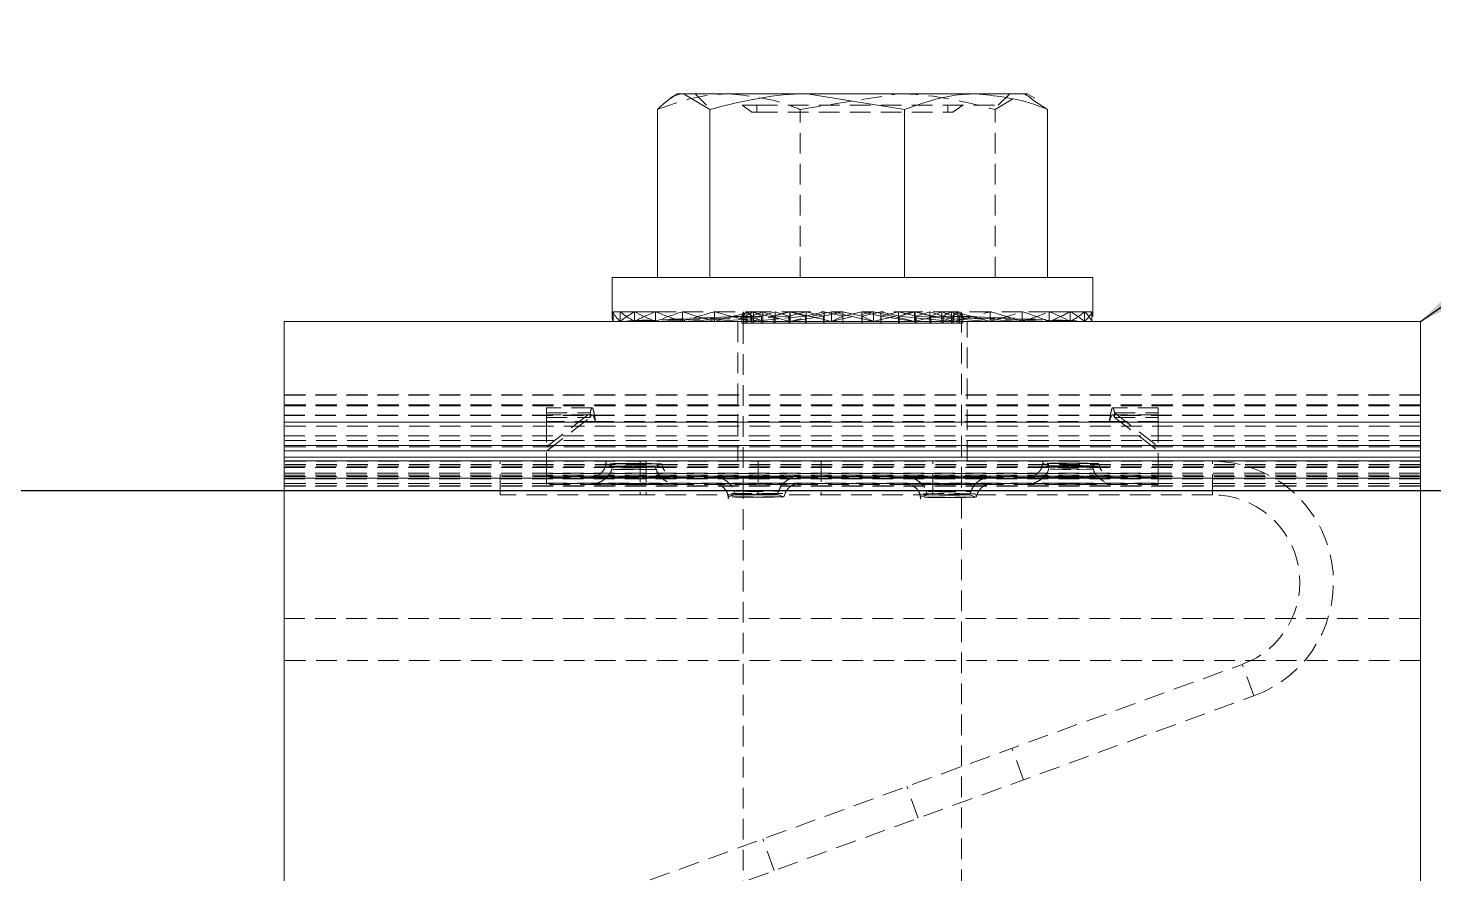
# Model space of a CAD drawing. Header units: feet. Extents: x 3965 to 4565, y 17056 to 17261.
# Drawn here: x 4384.91 to 4401.94, y 17181.71 to 17191.95 of the extents above; entities that cross this region are included whole.
import ezdxf

# ---------------------------------------------------------------- set-up
doc = ezdxf.new("R2010")
doc.units = ezdxf.units.FT
doc.header["$MEASUREMENT"] = 0
doc.linetypes.add('HIDDEN', pattern=[0.375, 0.25, -0.125])
doc.styles.add('PAPER SPACE TXT', font='technic_.ttf', dxfattribs={"height": 0.125})
doc.dimstyles.new('PAPER SPACE', dxfattribs={"dimscale": 0, "dimtxt": 0.125, "dimasz": 0.125, "dimexe": 0, "dimexo": 0.020508, "dimgap": 0.041992, "dimtad": 1, "dimdec": 4, "dimzin": 3, "dimdsep": 46, "dimlunit": 4, "dimtxsty": 'PAPER SPACE TXT', "dimcen": 0.125, "dimclrd": 1, "dimclre": 1, "dimclrt": 7, "dimadec": 0, "dimazin": 0, "dimtfac": 1, "dimtdec": 4, "dimtofl": 0, "dimtmove": 2, "dimatfit": 3, "dimfxl": 1, "dimfrac": 2, "dimtolj": 1, "dimtzin": 0, "dimarcsym": 1})

msp = doc.modelspace()

# ---------------------------------------------------------------- linework, layer by layer
at = {"color": 7, "linetype": 'Continuous', "lineweight": 15}
for p, q in [((4392.777, 17191.158), (4392.687, 17191.106)), ((4392.777, 17191.158), (4392.849, 17191.158)), ((4393.166, 17190.969), (4392.849, 17191.158)), ((4392.849, 17191.158), (4394.346, 17191.158)), ((4395.527, 17190.969), (4394.346, 17191.158)), ((4394.346, 17191.158), (4396.391, 17191.158)), ((4396.391, 17191.158), (4397.011, 17191.158)), ((4397.102, 17191.106), (4397.011, 17191.158)), ((4397.086, 17191.078), (4397.255, 17190.969)), ((4392.533, 17188.935), (4392.533, 17190.969)), ((4393.166, 17188.935), (4393.166, 17190.969)), ((4395.527, 17188.935), (4395.527, 17190.969)), ((4397.255, 17188.935), (4397.255, 17190.969)), ((4391.983, 17188.935), (4391.983, 17188.46)), ((4392.836, 17188.935), (4391.983, 17188.935)), ((4397.805, 17188.935), (4392.836, 17188.935)), ((4397.805, 17188.46), (4397.805, 17188.935)), ((4391.995, 17188.402), (4391.995, 17188.519)), ((4392.083, 17188.402), (4392.083, 17188.519)), ((4392.256, 17188.402), (4392.256, 17188.519)), ((4392.51, 17188.402), (4392.51, 17188.519)), ((4392.836, 17188.402), (4392.836, 17188.519)), ((4393.225, 17188.402), (4393.225, 17188.519)), ((4393.664, 17188.402), (4393.664, 17188.519)), ((4394.141, 17188.402), (4394.141, 17188.519)), ((4394.64, 17188.402), (4394.64, 17188.519)), ((4395.148, 17188.402), (4395.148, 17188.519)), ((4395.647, 17188.402), (4395.647, 17188.519)), ((4396.124, 17188.402), (4396.124, 17188.519)), ((4396.564, 17188.402), (4396.564, 17188.519)), ((4396.952, 17188.402), (4396.952, 17188.519)), ((4397.278, 17188.402), (4397.278, 17188.519)), ((4397.532, 17188.402), (4397.532, 17188.519)), ((4397.706, 17188.402), (4397.706, 17188.519)), ((4397.794, 17188.402), (4397.794, 17188.519)), ((4388.014, 17188.402), (4401.774, 17188.402)), ((4388.014, 17188.402), (4388.014, 17187.183)), ((4392.079, 17188.405), (4391.995, 17188.402)), ((4392.244, 17188.409), (4392.083, 17188.402)), ((4392.485, 17188.412), (4392.256, 17188.402)), ((4392.793, 17188.416), (4392.51, 17188.402)), ((4392.836, 17188.402), (4393.159, 17188.42)), ((4393.569, 17188.426), (4393.225, 17188.402)), ((4393.556, 17188.402), (4393.556, 17188.425)), ((4393.576, 17188.424), (4393.576, 17188.402)), ((4393.596, 17188.402), (4393.596, 17188.419)), ((4393.616, 17188.414), (4393.616, 17188.402)), ((4394.005, 17188.434), (4393.664, 17188.402)), ((4393.677, 17188.402), (4393.677, 17188.403)), ((4393.695, 17188.405), (4393.695, 17188.402)), ((4393.794, 17188.402), (4393.794, 17188.414)), ((4393.81, 17188.416), (4393.81, 17188.402)), ((4393.944, 17188.429), (4393.944, 17188.402)), ((4393.959, 17188.43), (4393.959, 17188.402)), ((4394.124, 17188.402), (4394.124, 17188.406)), ((4394.135, 17188.403), (4394.135, 17188.402)), ((4394.44, 17188.448), (4394.141, 17188.402)), ((4394.326, 17188.402), (4394.326, 17188.431)), ((4394.335, 17188.432), (4394.335, 17188.402)), ((4394.546, 17188.402), (4394.546, 17188.424)), ((4394.552, 17188.422), (4394.552, 17188.402)), ((4394.777, 17188.465), (4394.64, 17188.402)), ((4394.777, 17188.402), (4394.777, 17188.465)), ((4394.779, 17188.487), (4394.779, 17188.402)), ((4395.011, 17188.402), (4395.011, 17188.433)), ((4395.242, 17188.465), (4395.148, 17188.487)), ((4395.242, 17188.465), (4395.647, 17188.402)), ((4395.242, 17188.402), (4395.242, 17188.465)), ((4395.462, 17188.402), (4395.462, 17188.431)), ((4395.647, 17188.447), (4396.124, 17188.402)), ((4395.665, 17188.402), (4395.665, 17188.446)), ((4395.844, 17188.402), (4395.844, 17188.429)), ((4395.995, 17188.402), (4395.995, 17188.414)), ((4396.112, 17188.402), (4396.112, 17188.403)), ((4396.124, 17188.433), (4396.564, 17188.402)), ((4396.192, 17188.402), (4396.192, 17188.428)), ((4396.232, 17188.402), (4396.232, 17188.425)), ((4396.564, 17188.424), (4396.952, 17188.402)), ((4396.952, 17188.418), (4397.278, 17188.402)), ((4397.278, 17188.413), (4397.532, 17188.402)), ((4397.532, 17188.409), (4397.706, 17188.402)), ((4397.706, 17188.406), (4397.794, 17188.402)), ((4401.774, 17188.402), (4401.774, 17187.183)), ((4388.014, 17187.183), (4401.774, 17187.183)), ((4388.014, 17186.9), (4388.014, 17187.183)), ((4401.774, 17187.183), (4401.774, 17186.9)), ((4401.774, 17186.9), (4388.014, 17186.9)), ((4388.014, 17186.835), (4388.014, 17186.9)), ((4388.014, 17186.835), (4401.774, 17186.835)), ((4388.014, 17186.834), (4388.014, 17186.835)), ((4388.014, 17186.834), (4401.774, 17186.834)), ((4388.014, 17186.757), (4388.014, 17186.834)), ((4401.774, 17186.9), (4401.774, 17186.835)), ((4401.774, 17186.835), (4401.774, 17186.834)), ((4401.774, 17186.834), (4401.774, 17186.757)), ((4401.774, 17186.757), (4388.014, 17186.757)), ((4388.014, 17186.757), (4388.014, 17186.713)), ((4388.014, 17186.713), (4401.774, 17186.713)), ((4388.014, 17186.505), (4388.014, 17186.713)), ((4401.774, 17186.757), (4401.774, 17186.713)), ((4401.774, 17186.713), (4401.774, 17186.505)), ((4401.774, 17186.505), (4388.014, 17186.505)), ((4388.014, 17186.505), (4388.014, 17177.768)), ((4401.774, 17186.505), (4401.774, 17177.768))]:
    msp.add_line(p, q, dxfattribs=at)
at = {"color": 7, "linetype": 'HIDDEN', "lineweight": 0}
for p, q in [((4392.989, 17191.158), (4393.128, 17191.019)), ((4394.262, 17190.969), (4395.442, 17191.158)), ((4396.623, 17190.969), (4396.939, 17191.158)), ((4396.66, 17191.019), (4396.799, 17191.158)), ((4393.559, 17191.019), (4393.738, 17191.019)), ((4393.678, 17190.935), (4393.559, 17191.019)), ((4393.678, 17190.935), (4393.738, 17190.935)), ((4393.738, 17191.019), (4396.66, 17191.019)), ((4393.738, 17190.935), (4393.738, 17191.019)), ((4393.738, 17190.935), (4396.11, 17190.935)), ((4394.262, 17188.935), (4394.262, 17190.969)), ((4396.05, 17190.935), (4396.05, 17191.019)), ((4396.11, 17190.935), (4396.23, 17191.019)), ((4396.623, 17188.935), (4396.623, 17190.969)), ((4391.995, 17188.519), (4392.083, 17188.519)), ((4392.083, 17188.519), (4392.256, 17188.519)), ((4392.256, 17188.519), (4392.51, 17188.519)), ((4392.51, 17188.519), (4392.836, 17188.519)), ((4392.836, 17188.519), (4393.225, 17188.519)), ((4393.225, 17188.519), (4393.664, 17188.519)), ((4393.556, 17188.465), (4393.576, 17188.519)), ((4393.556, 17188.465), (4393.616, 17188.519)), ((4393.576, 17188.519), (4393.576, 17188.424)), ((4393.596, 17188.465), (4393.576, 17188.519)), ((4393.596, 17188.465), (4393.695, 17188.519)), ((4393.616, 17188.519), (4393.616, 17188.414)), ((4393.677, 17188.465), (4393.616, 17188.519)), ((4393.664, 17188.519), (4394.141, 17188.519)), ((4393.677, 17188.465), (4393.81, 17188.519)), ((4393.695, 17188.519), (4393.695, 17188.405)), ((4393.794, 17188.465), (4393.695, 17188.519)), ((4393.794, 17188.465), (4393.959, 17188.519)), ((4393.81, 17188.519), (4393.81, 17188.416)), ((4393.944, 17188.465), (4393.81, 17188.519)), ((4393.944, 17188.465), (4394.135, 17188.519)), ((4393.959, 17188.519), (4393.959, 17188.43)), ((4394.124, 17188.465), (4393.959, 17188.519)), ((4394.124, 17188.465), (4394.335, 17188.519)), ((4394.135, 17188.519), (4394.135, 17188.403)), ((4394.326, 17188.465), (4394.135, 17188.519)), ((4394.141, 17188.519), (4394.552, 17188.519)), ((4394.326, 17188.465), (4394.552, 17188.519)), ((4394.335, 17188.519), (4394.335, 17188.432)), ((4394.546, 17188.465), (4394.335, 17188.519)), ((4394.546, 17188.465), (4394.779, 17188.519)), ((4394.552, 17188.519), (4394.552, 17188.422)), ((4394.777, 17188.465), (4394.552, 17188.519)), ((4394.64, 17188.519), (4394.779, 17188.519)), ((4394.777, 17188.465), (4395.009, 17188.519)), ((4394.779, 17188.519), (4394.779, 17188.487)), ((4395.011, 17188.465), (4394.779, 17188.519)), ((4395.148, 17188.487), (4395.009, 17188.519)), ((4395.148, 17188.519), (4395.009, 17188.519)), ((4395.009, 17188.519), (4395.009, 17188.38)), ((4395.011, 17188.465), (4395.237, 17188.519)), ((4395.462, 17188.465), (4395.237, 17188.519)), ((4395.647, 17188.519), (4395.237, 17188.519)), ((4395.237, 17188.519), (4395.237, 17188.38)), ((4395.242, 17188.465), (4395.453, 17188.519)), ((4395.665, 17188.465), (4395.453, 17188.519)), ((4395.453, 17188.519), (4395.453, 17188.38)), ((4395.462, 17188.465), (4395.653, 17188.519)), ((4396.124, 17188.519), (4395.647, 17188.519)), ((4395.844, 17188.465), (4395.653, 17188.519)), ((4395.653, 17188.519), (4395.653, 17188.38)), ((4395.665, 17188.465), (4395.83, 17188.519)), ((4395.995, 17188.465), (4395.83, 17188.519)), ((4395.83, 17188.519), (4395.83, 17188.38)), ((4395.844, 17188.465), (4395.978, 17188.519)), ((4396.112, 17188.465), (4395.978, 17188.519)), ((4395.978, 17188.519), (4395.978, 17188.38)), ((4395.995, 17188.465), (4396.093, 17188.519)), ((4396.192, 17188.465), (4396.093, 17188.519)), ((4396.093, 17188.519), (4396.093, 17188.38)), ((4396.112, 17188.465), (4396.172, 17188.519)), ((4396.564, 17188.519), (4396.124, 17188.519)), ((4396.232, 17188.465), (4396.172, 17188.519)), ((4396.172, 17188.519), (4396.172, 17188.38)), ((4396.192, 17188.465), (4396.212, 17188.519)), ((4396.232, 17188.465), (4396.212, 17188.519)), ((4396.212, 17188.519), (4396.212, 17188.38)), ((4396.952, 17188.519), (4396.564, 17188.519)), ((4397.278, 17188.519), (4396.952, 17188.519)), ((4397.532, 17188.519), (4397.278, 17188.519)), ((4397.706, 17188.519), (4397.532, 17188.519)), ((4397.794, 17188.519), (4397.706, 17188.519)), ((4393.556, 17188.465), (4392.079, 17188.405)), ((4393.596, 17188.465), (4392.244, 17188.409)), ((4393.677, 17188.465), (4392.485, 17188.412)), ((4393.794, 17188.465), (4392.793, 17188.416)), ((4393.159, 17188.42), (4393.944, 17188.465)), ((4393.505, 17188.402), (4393.505, 17186.709)), ((4393.556, 17188.425), (4393.556, 17188.465)), ((4393.556, 17188.38), (4393.556, 17188.402)), ((4393.576, 17188.38), (4393.556, 17188.38)), ((4394.124, 17188.465), (4393.569, 17188.426)), ((4393.571, 17188.38), (4393.571, 17174.252)), ((4393.576, 17188.402), (4393.576, 17188.38)), ((4393.596, 17188.38), (4393.576, 17188.38)), ((4393.596, 17188.419), (4393.596, 17188.465)), ((4393.596, 17188.38), (4393.596, 17188.402)), ((4393.616, 17188.38), (4393.596, 17188.38)), ((4393.616, 17188.402), (4393.616, 17188.38)), ((4393.677, 17188.38), (4393.616, 17188.38)), ((4393.677, 17188.403), (4393.677, 17188.465)), ((4393.677, 17188.38), (4393.677, 17188.402)), ((4393.695, 17188.38), (4393.677, 17188.38)), ((4393.695, 17188.402), (4393.695, 17188.38)), ((4393.794, 17188.38), (4393.695, 17188.38)), ((4393.794, 17188.414), (4393.794, 17188.465)), ((4393.794, 17188.38), (4393.794, 17188.402)), ((4393.81, 17188.38), (4393.794, 17188.38)), ((4393.81, 17188.402), (4393.81, 17188.38)), ((4393.944, 17188.38), (4393.81, 17188.38)), ((4393.944, 17188.465), (4393.944, 17188.429)), ((4393.944, 17188.402), (4393.944, 17188.38)), ((4393.959, 17188.38), (4393.944, 17188.38)), ((4393.959, 17188.402), (4393.959, 17188.38)), ((4394.124, 17188.38), (4393.959, 17188.38)), ((4394.326, 17188.465), (4394.005, 17188.434)), ((4394.124, 17188.406), (4394.124, 17188.465)), ((4394.124, 17188.38), (4394.124, 17188.402)), ((4394.135, 17188.38), (4394.124, 17188.38)), ((4394.135, 17188.402), (4394.135, 17188.38)), ((4394.326, 17188.38), (4394.135, 17188.38)), ((4394.326, 17188.431), (4394.326, 17188.465)), ((4394.326, 17188.38), (4394.326, 17188.402)), ((4394.335, 17188.38), (4394.326, 17188.38)), ((4394.335, 17188.402), (4394.335, 17188.38)), ((4394.546, 17188.38), (4394.335, 17188.38)), ((4394.546, 17188.465), (4394.44, 17188.448)), ((4394.546, 17188.424), (4394.546, 17188.465)), ((4394.546, 17188.38), (4394.546, 17188.402)), ((4394.552, 17188.38), (4394.546, 17188.38)), ((4394.552, 17188.402), (4394.552, 17188.38)), ((4394.777, 17188.38), (4394.552, 17188.38)), ((4394.777, 17188.38), (4394.777, 17188.402)), ((4394.779, 17188.38), (4394.777, 17188.38)), ((4394.779, 17188.402), (4394.779, 17188.38)), ((4395.011, 17188.38), (4394.779, 17188.38)), ((4395.011, 17188.465), (4395.148, 17188.402)), ((4395.011, 17188.433), (4395.011, 17188.465)), ((4395.011, 17188.38), (4395.011, 17188.402)), ((4395.242, 17188.38), (4395.011, 17188.38)), ((4395.242, 17188.38), (4395.242, 17188.402)), ((4395.462, 17188.38), (4395.242, 17188.38)), ((4395.462, 17188.465), (4395.647, 17188.447)), ((4395.462, 17188.431), (4395.462, 17188.465)), ((4395.462, 17188.38), (4395.462, 17188.402)), ((4395.665, 17188.38), (4395.462, 17188.38)), ((4395.665, 17188.465), (4396.124, 17188.433)), ((4395.665, 17188.446), (4395.665, 17188.465)), ((4395.665, 17188.38), (4395.665, 17188.402)), ((4395.844, 17188.38), (4395.665, 17188.38)), ((4395.844, 17188.465), (4396.564, 17188.424)), ((4395.844, 17188.429), (4395.844, 17188.465)), ((4395.844, 17188.38), (4395.844, 17188.402)), ((4395.995, 17188.38), (4395.844, 17188.38)), ((4395.995, 17188.465), (4396.952, 17188.418)), ((4395.995, 17188.414), (4395.995, 17188.465)), ((4395.995, 17188.38), (4395.995, 17188.402)), ((4396.112, 17188.38), (4395.995, 17188.38)), ((4396.112, 17188.465), (4397.278, 17188.413)), ((4396.112, 17188.403), (4396.112, 17188.465)), ((4396.112, 17188.38), (4396.112, 17188.402)), ((4396.192, 17188.38), (4396.112, 17188.38)), ((4396.192, 17188.465), (4397.532, 17188.409)), ((4396.192, 17188.428), (4396.192, 17188.465)), ((4396.192, 17188.38), (4396.192, 17188.402)), ((4396.232, 17188.38), (4396.192, 17188.38)), ((4396.217, 17174.017), (4396.217, 17188.38)), ((4396.232, 17188.465), (4397.706, 17188.406)), ((4396.232, 17188.425), (4396.232, 17188.465)), ((4396.232, 17188.38), (4396.232, 17188.402)), ((4396.283, 17186.709), (4396.283, 17188.402)), ((4401.774, 17187.514), (4388.014, 17187.514)), ((4401.774, 17187.514), (4388.014, 17187.514)), ((4388.014, 17187.51), (4401.774, 17187.51)), ((4401.774, 17187.39), (4388.014, 17187.39)), ((4388.014, 17187.388), (4401.774, 17187.388)), ((4401.774, 17187.38), (4388.014, 17187.38)), ((4391.19, 17187.188), (4391.19, 17187.356)), ((4391.742, 17187.356), (4391.19, 17187.356)), ((4398.599, 17187.356), (4398.046, 17187.356)), ((4398.599, 17187.356), (4398.599, 17187.188)), ((4388.014, 17187.266), (4401.774, 17187.266)), ((4388.014, 17187.264), (4401.774, 17187.264)), ((4391.19, 17187.294), (4391.719, 17187.294)), ((4391.19, 17186.885), (4391.719, 17187.294)), ((4391.742, 17187.271), (4391.19, 17187.271)), ((4391.19, 17187.24), (4391.719, 17187.24)), ((4391.19, 17186.832), (4391.719, 17187.24)), ((4391.19, 17187.188), (4391.19, 17186.561)), ((4391.782, 17187.188), (4391.19, 17187.188)), ((4391.782, 17187.187), (4391.19, 17187.187)), ((4391.719, 17187.24), (4391.719, 17187.294)), ((4398.006, 17187.188), (4391.782, 17187.188)), ((4391.782, 17187.187), (4391.782, 17187.188)), ((4398.006, 17187.187), (4391.782, 17187.187)), ((4398.599, 17187.188), (4398.006, 17187.188)), ((4398.006, 17187.187), (4398.006, 17187.188)), ((4398.599, 17187.187), (4398.006, 17187.187)), ((4398.599, 17187.271), (4398.046, 17187.271)), ((4398.069, 17187.294), (4398.599, 17187.294)), ((4398.069, 17187.24), (4398.069, 17187.294)), ((4398.069, 17187.294), (4398.599, 17186.885)), ((4398.069, 17187.24), (4398.599, 17187.24)), ((4398.069, 17187.24), (4398.599, 17186.832)), ((4398.599, 17186.561), (4398.599, 17187.188)), ((4401.774, 17187.132), (4388.014, 17187.132)), ((4388.014, 17187.016), (4401.774, 17187.016)), ((4401.774, 17186.958), (4388.014, 17186.958)), ((4401.774, 17186.883), (4388.014, 17186.883)), ((4401.774, 17186.709), (4388.014, 17186.709)), ((4401.774, 17186.668), (4388.014, 17186.668)), ((4401.774, 17186.65), (4388.014, 17186.65)), ((4388.014, 17186.631), (4401.774, 17186.631)), ((4390.628, 17186.302), (4390.628, 17186.709)), ((4391.914, 17186.679), (4391.899, 17186.638)), ((4391.914, 17186.679), (4391.994, 17186.65)), ((4391.994, 17186.65), (4391.979, 17186.609)), ((4392.322, 17186.709), (4392.322, 17186.302)), ((4392.397, 17186.709), (4392.397, 17186.302)), ((4392.503, 17186.65), (4392.582, 17186.679)), ((4392.518, 17186.609), (4392.503, 17186.65)), ((4392.597, 17186.638), (4392.582, 17186.679)), ((4393.752, 17186.709), (4393.752, 17186.302)), ((4394.514, 17186.709), (4394.514, 17186.302)), ((4395.868, 17186.302), (4395.868, 17186.709)), ((4397.206, 17186.683), (4397.191, 17186.642)), ((4397.206, 17186.683), (4397.286, 17186.654)), ((4397.286, 17186.654), (4397.271, 17186.613)), ((4397.795, 17186.654), (4397.874, 17186.683)), ((4397.81, 17186.613), (4397.795, 17186.654)), ((4397.889, 17186.642), (4397.874, 17186.683)), ((4399.255, 17186.302), (4399.255, 17186.709)), ((4388.014, 17186.566), (4401.774, 17186.566)), ((4388.014, 17186.539), (4401.774, 17186.539)), ((4401.774, 17186.524), (4388.014, 17186.524)), ((4388.014, 17186.497), (4401.774, 17186.497)), ((4398.599, 17186.561), (4391.19, 17186.561)), ((4391.19, 17186.561), (4391.19, 17186.529)), ((4398.599, 17186.56), (4391.19, 17186.56)), ((4391.19, 17186.529), (4398.599, 17186.529)), ((4391.19, 17186.445), (4391.19, 17186.529)), ((4398.599, 17186.511), (4391.19, 17186.511)), ((4398.599, 17186.529), (4398.599, 17186.561)), ((4398.599, 17186.445), (4398.599, 17186.529)), ((4388.014, 17186.438), (4401.774, 17186.438)), ((4401.774, 17186.438), (4388.014, 17186.438)), ((4401.774, 17186.411), (4388.014, 17186.411)), ((4388.014, 17186.407), (4401.774, 17186.407)), ((4388.014, 17186.354), (4401.774, 17186.354)), ((4392.322, 17186.302), (4390.628, 17186.302)), ((4391.19, 17186.445), (4398.599, 17186.445)), ((4391.19, 17186.426), (4391.19, 17186.445)), ((4398.599, 17186.426), (4391.19, 17186.426)), ((4399.255, 17186.302), (4392.322, 17186.302)), ((4393.381, 17186.317), (4393.396, 17186.276)), ((4393.475, 17186.305), (4393.396, 17186.276)), ((4393.46, 17186.346), (4393.475, 17186.305)), ((4393.984, 17186.305), (4393.999, 17186.346)), ((4394.064, 17186.276), (4393.984, 17186.305)), ((4394.064, 17186.276), (4394.079, 17186.317)), ((4395.709, 17186.314), (4395.724, 17186.272)), ((4395.804, 17186.301), (4395.724, 17186.273)), ((4395.789, 17186.343), (4395.804, 17186.301)), ((4396.313, 17186.301), (4396.328, 17186.343)), ((4396.392, 17186.273), (4396.313, 17186.301)), ((4396.392, 17186.272), (4396.407, 17186.314)), ((4398.599, 17186.445), (4398.599, 17186.426)), ((4388.014, 17184.803), (4401.774, 17184.803)), ((4401.774, 17184.295), (4388.014, 17184.295)), ((4389.274, 17180.484), (4399.617, 17184.249)), ((4399.756, 17183.867), (4399.617, 17184.249)), ((4389.413, 17180.102), (4399.756, 17183.867)), ((4396.965, 17182.851), (4396.826, 17183.233)), ((4395.692, 17182.388), (4395.553, 17182.77)), ((4393.948, 17181.753), (4393.809, 17182.135))]:
    msp.add_line(p, q, dxfattribs=at)
at = {"color": 6}
for p, q in [((4286.391, 17186.354), (4388.014, 17186.354)), ((4388.014, 17186.354), (4503.397, 17186.354))]:
    msp.add_line(p, q, dxfattribs=at)
at = {"color": 7, "linetype": 'HIDDEN', "lineweight": 0, "flags": 128}
for points in [[(4392.248, 17186.641), (4392.382, 17186.641), (4392.495, 17186.64), (4392.571, 17186.639), (4392.597, 17186.638), (4392.571, 17186.637), (4392.495, 17186.636), (4392.382, 17186.635), (4392.248, 17186.635), (4392.115, 17186.635), (4392.001, 17186.636), (4391.926, 17186.637), (4391.899, 17186.638), (4391.926, 17186.639), (4392.001, 17186.64), (4392.115, 17186.641), (4392.248, 17186.641)], [(4392.248, 17186.682), (4392.12, 17186.682), (4392.012, 17186.681), (4391.939, 17186.68), (4391.914, 17186.679), (4391.939, 17186.678), (4392.012, 17186.677), (4392.12, 17186.676), (4392.248, 17186.676), (4392.376, 17186.676), (4392.484, 17186.677), (4392.557, 17186.678), (4392.582, 17186.679), (4392.557, 17186.68), (4392.484, 17186.681), (4392.376, 17186.682), (4392.248, 17186.682)], [(4392.248, 17186.648), (4392.345, 17186.648), (4392.428, 17186.649), (4392.483, 17186.649), (4392.503, 17186.65), (4392.483, 17186.651), (4392.428, 17186.652), (4392.345, 17186.652), (4392.248, 17186.652), (4392.151, 17186.652), (4392.068, 17186.652), (4392.013, 17186.651), (4391.994, 17186.65), (4392.013, 17186.649), (4392.068, 17186.649), (4392.151, 17186.648), (4392.248, 17186.648)], [(4397.54, 17186.645), (4397.674, 17186.644), (4397.787, 17186.644), (4397.863, 17186.643), (4397.889, 17186.642), (4397.863, 17186.64), (4397.787, 17186.639), (4397.674, 17186.639), (4397.54, 17186.639), (4397.407, 17186.639), (4397.293, 17186.639), (4397.218, 17186.64), (4397.191, 17186.642), (4397.218, 17186.643), (4397.293, 17186.644), (4397.407, 17186.644), (4397.54, 17186.645)], [(4397.54, 17186.686), (4397.412, 17186.685), (4397.304, 17186.685), (4397.232, 17186.684), (4397.206, 17186.683), (4397.232, 17186.682), (4397.304, 17186.681), (4397.412, 17186.68), (4397.54, 17186.68), (4397.668, 17186.68), (4397.776, 17186.681), (4397.849, 17186.682), (4397.874, 17186.683), (4397.849, 17186.684), (4397.776, 17186.685), (4397.668, 17186.685), (4397.54, 17186.686)], [(4397.54, 17186.652), (4397.638, 17186.652), (4397.72, 17186.652), (4397.775, 17186.653), (4397.795, 17186.654), (4397.775, 17186.655), (4397.72, 17186.655), (4397.638, 17186.656), (4397.54, 17186.656), (4397.443, 17186.656), (4397.36, 17186.655), (4397.305, 17186.655), (4397.286, 17186.654), (4397.305, 17186.653), (4397.36, 17186.652), (4397.443, 17186.652), (4397.54, 17186.652)], [(4391.728, 17186.518), (4391.768, 17186.52), (4391.88, 17186.521), (4392.049, 17186.522), (4392.248, 17186.523), (4392.447, 17186.522), (4392.616, 17186.521), (4392.729, 17186.52), (4392.768, 17186.518), (4392.729, 17186.516), (4392.616, 17186.515), (4392.447, 17186.514), (4392.248, 17186.514), (4392.049, 17186.514), (4391.88, 17186.515), (4391.768, 17186.516), (4391.728, 17186.518)], [(4392.248, 17186.607), (4392.145, 17186.607), (4392.058, 17186.607), (4391.999, 17186.608), (4391.979, 17186.609), (4391.999, 17186.61), (4392.058, 17186.611), (4392.145, 17186.611), (4392.248, 17186.611), (4392.351, 17186.611), (4392.439, 17186.611), (4392.497, 17186.61), (4392.518, 17186.609), (4392.497, 17186.608), (4392.439, 17186.607), (4392.351, 17186.607), (4392.248, 17186.607)], [(4393.21, 17186.522), (4393.249, 17186.524), (4393.362, 17186.525), (4393.531, 17186.526), (4393.73, 17186.526), (4393.929, 17186.526), (4394.098, 17186.525), (4394.21, 17186.524), (4394.25, 17186.522), (4394.21, 17186.52), (4394.098, 17186.519), (4393.929, 17186.518), (4393.73, 17186.517), (4393.531, 17186.518), (4393.362, 17186.519), (4393.249, 17186.52), (4393.21, 17186.522)], [(4395.538, 17186.518), (4395.578, 17186.52), (4395.691, 17186.521), (4395.859, 17186.522), (4396.058, 17186.523), (4396.257, 17186.522), (4396.426, 17186.521), (4396.539, 17186.52), (4396.579, 17186.518), (4396.539, 17186.516), (4396.426, 17186.515), (4396.257, 17186.514), (4396.058, 17186.514), (4395.859, 17186.514), (4395.691, 17186.515), (4395.578, 17186.516), (4395.538, 17186.518)], [(4397.02, 17186.522), (4397.06, 17186.524), (4397.172, 17186.525), (4397.341, 17186.526), (4397.54, 17186.526), (4397.739, 17186.526), (4397.908, 17186.525), (4398.021, 17186.524), (4398.06, 17186.522), (4398.021, 17186.52), (4397.908, 17186.519), (4397.739, 17186.518), (4397.54, 17186.517), (4397.341, 17186.518), (4397.172, 17186.519), (4397.06, 17186.52), (4397.02, 17186.522)], [(4397.54, 17186.61), (4397.437, 17186.61), (4397.35, 17186.611), (4397.291, 17186.612), (4397.271, 17186.613), (4397.291, 17186.614), (4397.35, 17186.614), (4397.437, 17186.615), (4397.54, 17186.615), (4397.643, 17186.615), (4397.731, 17186.614), (4397.789, 17186.614), (4397.81, 17186.613), (4397.789, 17186.612), (4397.731, 17186.611), (4397.643, 17186.61), (4397.54, 17186.61)], [(4391.728, 17186.433), (4391.768, 17186.432), (4391.88, 17186.43), (4392.049, 17186.429), (4392.248, 17186.429), (4392.447, 17186.429), (4392.616, 17186.43), (4392.729, 17186.432), (4392.768, 17186.433), (4392.729, 17186.435), (4392.616, 17186.437), (4392.447, 17186.438), (4392.248, 17186.438), (4392.049, 17186.438), (4391.88, 17186.437), (4391.768, 17186.435), (4391.728, 17186.433)], [(4394.25, 17186.437), (4394.21, 17186.439), (4394.098, 17186.44), (4393.929, 17186.441), (4393.73, 17186.442), (4393.531, 17186.441), (4393.362, 17186.44), (4393.249, 17186.439), (4393.21, 17186.437), (4393.249, 17186.435), (4393.362, 17186.434), (4393.531, 17186.433), (4393.73, 17186.433), (4393.929, 17186.433), (4394.098, 17186.434), (4394.21, 17186.435), (4394.25, 17186.437)], [(4393.73, 17186.314), (4393.863, 17186.315), (4393.977, 17186.315), (4394.052, 17186.316), (4394.079, 17186.317), (4394.052, 17186.319), (4393.977, 17186.32), (4393.863, 17186.32), (4393.73, 17186.32), (4393.596, 17186.32), (4393.483, 17186.32), (4393.407, 17186.319), (4393.381, 17186.317), (4393.381, 17186.317)], [(4393.73, 17186.349), (4393.627, 17186.349), (4393.539, 17186.348), (4393.481, 17186.347), (4393.46, 17186.346), (4393.481, 17186.345), (4393.539, 17186.345), (4393.627, 17186.344), (4393.73, 17186.344), (4393.833, 17186.344), (4393.92, 17186.345), (4393.979, 17186.345), (4393.999, 17186.346)], [(4393.73, 17186.307), (4393.827, 17186.307), (4393.91, 17186.307), (4393.965, 17186.306), (4393.984, 17186.305), (4393.965, 17186.304), (4393.91, 17186.304), (4393.827, 17186.303), (4393.73, 17186.303), (4393.632, 17186.303), (4393.55, 17186.304), (4393.495, 17186.304), (4393.475, 17186.305), (4393.495, 17186.306), (4393.55, 17186.307), (4393.632, 17186.307), (4393.73, 17186.307)], [(4396.579, 17186.433), (4396.539, 17186.435), (4396.426, 17186.437), (4396.257, 17186.438), (4396.058, 17186.438), (4395.859, 17186.438), (4395.691, 17186.437), (4395.578, 17186.435), (4395.538, 17186.433), (4395.578, 17186.432), (4395.691, 17186.43), (4395.859, 17186.429), (4396.058, 17186.429), (4396.257, 17186.429), (4396.426, 17186.43), (4396.539, 17186.432), (4396.579, 17186.433)], [(4396.058, 17186.311), (4396.192, 17186.311), (4396.305, 17186.312), (4396.381, 17186.313), (4396.407, 17186.314), (4396.381, 17186.315), (4396.305, 17186.316), (4396.192, 17186.317), (4396.058, 17186.317), (4395.925, 17186.317), (4395.812, 17186.316), (4395.736, 17186.315), (4395.709, 17186.314), (4395.709, 17186.314)], [(4396.058, 17186.345), (4395.955, 17186.345), (4395.868, 17186.344), (4395.809, 17186.344), (4395.789, 17186.343), (4395.809, 17186.342), (4395.868, 17186.341), (4395.955, 17186.34), (4396.058, 17186.34), (4396.162, 17186.34), (4396.249, 17186.341), (4396.307, 17186.342), (4396.328, 17186.343)], [(4396.058, 17186.304), (4396.156, 17186.303), (4396.238, 17186.303), (4396.294, 17186.302), (4396.313, 17186.301), (4396.294, 17186.301), (4396.238, 17186.3), (4396.156, 17186.299), (4396.058, 17186.299), (4395.961, 17186.299), (4395.878, 17186.3), (4395.823, 17186.301), (4395.804, 17186.301), (4395.823, 17186.302), (4395.878, 17186.303), (4395.961, 17186.303), (4396.058, 17186.304)], [(4397.02, 17186.437), (4397.06, 17186.435), (4397.172, 17186.434), (4397.341, 17186.433), (4397.54, 17186.433), (4397.739, 17186.433), (4397.908, 17186.434), (4398.021, 17186.435), (4398.06, 17186.437), (4398.021, 17186.439), (4397.908, 17186.44), (4397.739, 17186.441), (4397.54, 17186.442), (4397.341, 17186.441), (4397.172, 17186.44), (4397.06, 17186.439), (4397.02, 17186.437)], [(4393.73, 17186.273), (4393.602, 17186.273), (4393.494, 17186.274), (4393.421, 17186.275), (4393.396, 17186.276), (4393.421, 17186.277), (4393.494, 17186.278), (4393.602, 17186.279), (4393.73, 17186.279), (4393.858, 17186.279), (4393.966, 17186.278), (4394.039, 17186.277), (4394.064, 17186.276), (4394.039, 17186.275), (4393.966, 17186.274), (4393.858, 17186.273), (4393.73, 17186.273)], [(4396.058, 17186.27), (4395.931, 17186.27), (4395.822, 17186.27), (4395.75, 17186.271), (4395.724, 17186.272), (4395.75, 17186.274), (4395.822, 17186.275), (4395.931, 17186.275), (4396.058, 17186.275), (4396.186, 17186.275), (4396.295, 17186.275), (4396.367, 17186.274), (4396.392, 17186.272), (4396.367, 17186.271), (4396.295, 17186.27), (4396.186, 17186.27), (4396.058, 17186.27)]]:
    msp.add_lwpolyline(points, dxfattribs=at)
at = {"color": 7, "linetype": 'HIDDEN', "lineweight": 0}
for radius in [1.465, 1.058]:
    msp.add_arc((4399.255, 17185.244), radius, 290, 90, dxfattribs=at)
for major_axis, ratio, start_param, end_param in [((2.911, 0.062), 0.229891, 3.049442, 3.136709), ((2.91, 0.297), 0.207176, 2.684134, 2.858666), ((2.91, 0.399), 0.185741, 2.505242, 2.679775), ((2.91, 0.488), 0.158901, 2.32957, 2.504103), ((2.91, 0.56), 0.127772, 2.157087, 2.33162), ((2.91, 0.615), 0.093441, 1.9874, 2.161933), ((2.91, 0.651), 0.056913, 1.819861, 1.994394), ((2.911, 0.67), 0.01911, 1.653666, 1.828199), ((2.911, 0.67), 0.01911, 4.620726, 4.795259), ((2.91, 0.651), 0.056913, 4.786921, 4.961454), ((2.91, 0.615), 0.093441, 4.95446, 5.128993), ((2.91, 0.56), 0.127772, 5.124147, 5.29868), ((2.91, 0.488), 0.158901, 5.324272, 5.471162), ((2.91, 0.399), 0.185741, 5.493231, 5.646834), ((2.91, 0.297), 0.207176, 5.675442, 5.825726), ((2.91, 0.183), 0.222167, 5.832887, 6.00742), ((2.911, 0.062), 0.229891, 6.016502, 6.191035)]:
    msp.add_ellipse((4394.894, 17188.519), major_axis=major_axis, ratio=ratio, start_param=start_param, end_param=end_param, dxfattribs=at)
at = {"color": 7, "linetype": 'Continuous', "lineweight": 15}
for major_axis, ratio, start_param, end_param in [((2.911, -0.062), 0.229891, 3.233743, 3.408276), ((2.91, -0.183), 0.222167, 3.417358, 3.591891), ((2.91, -0.297), 0.207176, 3.599052, 3.773585), ((2.91, -0.399), 0.185741, 3.777944, 3.952477), ((2.91, -0.488), 0.158901, 3.953616, 4.128149), ((2.91, -0.56), 0.127772, 4.126098, 4.300631), ((2.91, -0.615), 0.093441, 4.295785, 4.470318), ((2.91, -0.651), 0.056913, 4.463324, 4.637857), ((2.911, -0.67), 0.01911, 4.629519, 4.804052), ((2.911, -0.67), 0.01911, 1.313394, 1.487927), ((2.91, -0.651), 0.056913, 1.147198, 1.321731), ((2.91, -0.615), 0.093441, 0.97966, 1.154193), ((2.91, -0.56), 0.127772, 0.809973, 0.984506), ((2.91, -0.488), 0.158901, 0.63749, 0.812023), ((2.91, -0.399), 0.185741, 0.461818, 0.636351), ((2.91, -0.297), 0.207176, 0.282926, 0.457459), ((2.91, -0.183), 0.222167, 0.101233, 0.275766), ((2.911, -0.062), 0.229891, 0.004884, 0.09215), ((2.911, 0.062), 0.229891, 3.136709, 3.223975), ((2.91, 0.488), 0.158901, 5.296629, 5.324272), ((2.91, 0.399), 0.185741, 5.472301, 5.493231), ((2.91, 0.297), 0.207176, 5.651193, 5.675442)]:
    msp.add_ellipse((4394.894, 17188.519), major_axis=major_axis, ratio=ratio, start_param=start_param, end_param=end_param, dxfattribs=at)
for points, knots in [([(4392.849, 17191.158), (4392.842, 17191.158), (4392.735, 17191.155), (4392.63, 17191.059), (4392.533, 17190.969)], [0, 0, 0, 0, 0.070214, 1, 1, 1, 1]), ([(4394.346, 17191.158), (4394.318, 17191.158), (4393.92, 17191.155), (4393.529, 17191.059), (4393.166, 17190.969)], [0, 0, 0, 0, 0.070214, 1, 1, 1, 1]), ([(4396.391, 17191.158), (4396.32, 17191.156), (4396.028, 17191.146), (4395.743, 17191.046), (4395.527, 17190.969)], [0, 0, 0, 0, 0.2424856, 1, 1, 1, 1]), ([(4397.255, 17190.969), (4397.192, 17190.994), (4396.911, 17191.105), (4396.618, 17191.135), (4396.391, 17191.158)], [0, 0, 0, 0, 0.224518, 1, 1, 1, 1])]:
    msp.add_open_spline(points, degree=3, knots=knots, dxfattribs=at)
at = {"color": 7, "linetype": 'HIDDEN', "lineweight": 0}
for points, knots in [([(4392.533, 17190.969), (4392.749, 17191.046), (4393.034, 17191.146), (4393.326, 17191.156), (4393.397, 17191.158)], [0, 0, 0, 0, 0.757515, 1, 1, 1, 1]), ([(4393.397, 17191.158), (4393.624, 17191.135), (4393.917, 17191.105), (4394.198, 17190.994), (4394.262, 17190.969)], [0, 0, 0, 0, 0.775482, 1, 1, 1, 1]), ([(4395.442, 17191.158), (4395.47, 17191.158), (4395.869, 17191.155), (4396.259, 17191.059), (4396.623, 17190.969)], [0, 0, 0, 0, 0.0702138, 1, 1, 1, 1]), ([(4396.939, 17191.158), (4396.946, 17191.158), (4396.996, 17191.158), (4397.044, 17191.115), (4397.086, 17191.078)], [0, 0, 0, 0, 0.151586, 1, 1, 1, 1]), ([(4391.719, 17187.294), (4391.722, 17187.308), (4391.728, 17187.335), (4391.737, 17187.355), (4391.746, 17187.357), (4391.754, 17187.339), (4391.763, 17187.303), (4391.772, 17187.254), (4391.779, 17187.213), (4391.782, 17187.191), (4391.782, 17187.188)], [0, 0, 0, 0, 0.139668, 0.279339, 0.41901, 0.558683, 0.698354, 0.838026, 0.977698, 1, 1, 1, 1]), ([(4398.006, 17187.188), (4398.009, 17187.207), (4398.015, 17187.245), (4398.024, 17187.296), (4398.032, 17187.334), (4398.041, 17187.356), (4398.05, 17187.357), (4398.059, 17187.339), (4398.065, 17187.313), (4398.069, 17187.296), (4398.069, 17187.294)], [0, 0, 0, 0, 0.139668, 0.279339, 0.419011, 0.558683, 0.698353, 0.838025, 0.977697, 1, 1, 1, 1]), ([(4391.719, 17187.24), (4391.722, 17187.247), (4391.728, 17187.261), (4391.737, 17187.271), (4391.747, 17187.271), (4391.756, 17187.261), (4391.765, 17187.241), (4391.774, 17187.215), (4391.78, 17187.196), (4391.782, 17187.187)], [0, 0, 0, 0, 0.144458, 0.288914, 0.433332, 0.577748, 0.722165, 0.866577, 1, 1, 1, 1]), ([(4398.006, 17187.187), (4398.009, 17187.197), (4398.015, 17187.217), (4398.024, 17187.243), (4398.033, 17187.262), (4398.042, 17187.272), (4398.052, 17187.271), (4398.061, 17187.26), (4398.066, 17187.247), (4398.069, 17187.24)], [0, 0, 0, 0, 0.144459, 0.288919, 0.433336, 0.57775, 0.722169, 0.866581, 1, 1, 1, 1]), ([(4391.91, 17186.7), (4391.907, 17186.677), (4391.903, 17186.636), (4391.874, 17186.588), (4391.841, 17186.556), (4391.812, 17186.537), (4391.793, 17186.531), (4391.787, 17186.528)], [0, 0, 0, 0, 0.303487, 0.539122, 0.735649, 0.901264, 1, 1, 1, 1]), ([(4392.154, 17186.522), (4392.193, 17186.523), (4392.295, 17186.523), (4392.465, 17186.522), (4392.627, 17186.521), (4392.718, 17186.52), (4392.748, 17186.519), (4392.753, 17186.519), (4392.75, 17186.519), (4392.744, 17186.52), (4392.732, 17186.522), (4392.706, 17186.528), (4392.667, 17186.546), (4392.626, 17186.583), (4392.601, 17186.618), (4392.597, 17186.638), (4392.597, 17186.638)], [0, 0, 0, 0, 0.109319, 0.290232, 0.471006, 0.650646, 0.737939, 0.776213, 0.796333, 0.811222, 0.823889, 0.844549, 0.886992, 0.942452, 0.999117, 1, 1, 1, 1]), ([(4397.202, 17186.704), (4397.2, 17186.681), (4397.195, 17186.64), (4397.166, 17186.591), (4397.134, 17186.56), (4397.104, 17186.541), (4397.085, 17186.534), (4397.079, 17186.532)], [0, 0, 0, 0, 0.303486, 0.539123, 0.735649, 0.901264, 1, 1, 1, 1]), ([(4397.446, 17186.526), (4397.485, 17186.526), (4397.587, 17186.526), (4397.757, 17186.526), (4397.919, 17186.525), (4398.01, 17186.524), (4398.04, 17186.523), (4398.045, 17186.523), (4398.042, 17186.523), (4398.036, 17186.524), (4398.024, 17186.525), (4397.998, 17186.532), (4397.959, 17186.549), (4397.918, 17186.587), (4397.893, 17186.621), (4397.889, 17186.642), (4397.889, 17186.642)], [0, 0, 0, 0, 0.109319, 0.290232, 0.471007, 0.650646, 0.73794, 0.776213, 0.796333, 0.811222, 0.823889, 0.844549, 0.886992, 0.942452, 0.999117, 1, 1, 1, 1]), ([(4391.787, 17186.528), (4391.784, 17186.527), (4391.775, 17186.524), (4391.763, 17186.521), (4391.753, 17186.52), (4391.747, 17186.519), (4391.744, 17186.519), (4391.744, 17186.519), (4391.758, 17186.52), (4391.804, 17186.521), (4391.91, 17186.522), (4392.039, 17186.522), (4392.128, 17186.522), (4392.154, 17186.522)], [0, 0, 0, 0, 0.011026, 0.040021, 0.057283, 0.073328, 0.095767, 0.135675, 0.2197, 0.389234, 0.630437, 0.894273, 1, 1, 1, 1]), ([(4391.977, 17186.609), (4391.977, 17186.607), (4391.972, 17186.578), (4391.94, 17186.536), (4391.894, 17186.489), (4391.847, 17186.46), (4391.809, 17186.445), (4391.79, 17186.441), (4391.783, 17186.44)], [0, 0, 0, 0, 0.030121, 0.31746, 0.557096, 0.759083, 0.923236, 1, 1, 1, 1]), ([(4392.094, 17186.438), (4392.141, 17186.438), (4392.251, 17186.438), (4392.433, 17186.438), (4392.601, 17186.437), (4392.701, 17186.436), (4392.741, 17186.435), (4392.751, 17186.434), (4392.741, 17186.435), (4392.73, 17186.436), (4392.704, 17186.44), (4392.649, 17186.457), (4392.582, 17186.503), (4392.533, 17186.562), (4392.523, 17186.601), (4392.521, 17186.611)], [0, 0, 0, 0, 0.118881, 0.276811, 0.434701, 0.591494, 0.66774, 0.732329, 0.749278, 0.761989, 0.778524, 0.821462, 0.901727, 0.975273, 1, 1, 1, 1]), ([(4393.853, 17186.517), (4393.847, 17186.517), (4393.781, 17186.517), (4393.637, 17186.517), (4393.454, 17186.518), (4393.314, 17186.519), (4393.249, 17186.52), (4393.227, 17186.521), (4393.232, 17186.521), (4393.233, 17186.521)], [0, 0, 0, 0, 0.02245, 0.245997, 0.470065, 0.693458, 0.881645, 0.977919, 1, 1, 1, 1]), ([(4393.233, 17186.521), (4393.233, 17186.521), (4393.234, 17186.52), (4393.241, 17186.52), (4393.257, 17186.518), (4393.292, 17186.51), (4393.347, 17186.488), (4393.407, 17186.439), (4393.449, 17186.386), (4393.456, 17186.352), (4393.458, 17186.345)], [0, 0, 0, 0, 0.032304, 0.086419, 0.136425, 0.237041, 0.411554, 0.677347, 0.940483, 1, 1, 1, 1]), ([(4394.001, 17186.344), (4394.009, 17186.363), (4394.024, 17186.405), (4394.067, 17186.453), (4394.115, 17186.487), (4394.158, 17186.507), (4394.192, 17186.516), (4394.212, 17186.519), (4394.222, 17186.52), (4394.227, 17186.521), (4394.23, 17186.521), (4394.226, 17186.521), (4394.204, 17186.52), (4394.14, 17186.519), (4394.02, 17186.518), (4393.907, 17186.518), (4393.853, 17186.517)], [0, 0, 0, 0, 0.065817, 0.13853, 0.200006, 0.250855, 0.289681, 0.310236, 0.324802, 0.33993, 0.36212, 0.40232, 0.484085, 0.630532, 0.819235, 1, 1, 1, 1]), ([(4396.181, 17186.514), (4396.175, 17186.514), (4396.11, 17186.513), (4395.966, 17186.514), (4395.782, 17186.514), (4395.642, 17186.515), (4395.577, 17186.516), (4395.556, 17186.517), (4395.561, 17186.517), (4395.562, 17186.517)], [0, 0, 0, 0, 0.02245, 0.245997, 0.470065, 0.693458, 0.881645, 0.977919, 1, 1, 1, 1]), ([(4395.562, 17186.517), (4395.562, 17186.517), (4395.563, 17186.517), (4395.569, 17186.516), (4395.586, 17186.514), (4395.62, 17186.507), (4395.675, 17186.484), (4395.736, 17186.436), (4395.777, 17186.383), (4395.785, 17186.348), (4395.786, 17186.342)], [0, 0, 0, 0, 0.032304, 0.08642, 0.136423, 0.23704, 0.411554, 0.677347, 0.940483, 1, 1, 1, 1]), ([(4396.33, 17186.34), (4396.337, 17186.36), (4396.353, 17186.401), (4396.396, 17186.449), (4396.443, 17186.483), (4396.487, 17186.503), (4396.52, 17186.512), (4396.541, 17186.515), (4396.55, 17186.516), (4396.556, 17186.517), (4396.558, 17186.517), (4396.555, 17186.517), (4396.533, 17186.516), (4396.469, 17186.515), (4396.348, 17186.514), (4396.236, 17186.514), (4396.181, 17186.514)], [0, 0, 0, 0, 0.0658167, 0.1385297, 0.2000061, 0.2508554, 0.2896805, 0.3102364, 0.3248019, 0.3399297, 0.3621212, 0.4023201, 0.4840852, 0.6305325, 0.8192353, 1, 1, 1, 1]), ([(4397.037, 17186.523), (4397.037, 17186.523), (4397.036, 17186.523), (4397.051, 17186.523), (4397.096, 17186.524), (4397.203, 17186.525), (4397.331, 17186.526), (4397.421, 17186.526), (4397.446, 17186.526)], [0, 0, 0, 0, 0.02244, 0.117474, 0.309218, 0.58202, 0.880422, 1, 1, 1, 1]), ([(4397.269, 17186.613), (4397.269, 17186.61), (4397.264, 17186.582), (4397.232, 17186.539), (4397.187, 17186.492), (4397.139, 17186.464), (4397.102, 17186.449), (4397.082, 17186.445), (4397.075, 17186.443)], [0, 0, 0, 0, 0.030121, 0.31746, 0.557095, 0.759083, 0.923235, 1, 1, 1, 1]), ([(4397.386, 17186.441), (4397.433, 17186.442), (4397.543, 17186.442), (4397.725, 17186.441), (4397.893, 17186.441), (4397.993, 17186.439), (4398.033, 17186.439), (4398.043, 17186.438), (4398.034, 17186.439), (4398.022, 17186.44), (4397.996, 17186.444), (4397.941, 17186.461), (4397.874, 17186.507), (4397.825, 17186.566), (4397.815, 17186.605), (4397.813, 17186.615)], [0, 0, 0, 0, 0.118881, 0.276811, 0.434701, 0.591494, 0.667741, 0.732329, 0.749279, 0.761989, 0.778524, 0.821462, 0.901727, 0.975273, 1, 1, 1, 1]), ([(4391.783, 17186.44), (4391.78, 17186.439), (4391.771, 17186.437), (4391.761, 17186.436), (4391.753, 17186.435), (4391.749, 17186.435), (4391.748, 17186.435), (4391.759, 17186.435), (4391.798, 17186.436), (4391.892, 17186.437), (4392.001, 17186.438), (4392.078, 17186.438), (4392.094, 17186.438)], [0, 0, 0, 0, 0.017192, 0.044003, 0.06467, 0.090735, 0.133428, 0.216763, 0.382638, 0.636433, 0.9273, 1, 1, 1, 1]), ([(4393.907, 17186.433), (4393.904, 17186.433), (4393.844, 17186.433), (4393.702, 17186.433), (4393.511, 17186.433), (4393.348, 17186.434), (4393.258, 17186.435), (4393.227, 17186.436), (4393.224, 17186.436), (4393.232, 17186.436), (4393.242, 17186.434), (4393.267, 17186.429), (4393.307, 17186.412), (4393.351, 17186.375), (4393.385, 17186.32), (4393.389, 17186.277), (4393.392, 17186.255)], [0, 0, 0, 0, 0.009717, 0.168231, 0.327275, 0.48619, 0.644084, 0.726198, 0.767319, 0.779974, 0.790754, 0.805578, 0.846666, 0.896326, 0.945687, 1, 1, 1, 1]), ([(4394.192, 17186.427), (4394.194, 17186.428), (4394.203, 17186.432), (4394.216, 17186.434), (4394.226, 17186.435), (4394.231, 17186.436), (4394.234, 17186.436), (4394.233, 17186.436), (4394.22, 17186.436), (4394.172, 17186.435), (4394.07, 17186.434), (4393.962, 17186.433), (4393.907, 17186.433)], [0, 0, 0, 0, 0.0128249, 0.0454665, 0.0649511, 0.083201, 0.1088331, 0.1545593, 0.2509828, 0.4448795, 0.7192143, 1, 1, 1, 1]), ([(4394.08, 17186.317), (4394.08, 17186.319), (4394.084, 17186.339), (4394.106, 17186.368), (4394.137, 17186.4), (4394.167, 17186.418), (4394.185, 17186.425), (4394.192, 17186.427)], [0, 0, 0, 0, 0.04093, 0.365802, 0.636944, 0.86538, 1, 1, 1, 1]), ([(4396.236, 17186.429), (4396.232, 17186.429), (4396.173, 17186.429), (4396.03, 17186.429), (4395.84, 17186.429), (4395.677, 17186.43), (4395.586, 17186.431), (4395.556, 17186.432), (4395.553, 17186.433), (4395.561, 17186.432), (4395.571, 17186.431), (4395.595, 17186.425), (4395.636, 17186.409), (4395.68, 17186.371), (4395.713, 17186.316), (4395.718, 17186.274), (4395.72, 17186.251)], [0, 0, 0, 0, 0.009716, 0.168231, 0.327275, 0.48619, 0.644084, 0.726198, 0.76732, 0.779974, 0.790754, 0.805578, 0.846666, 0.896326, 0.945687, 1, 1, 1, 1]), ([(4396.52, 17186.423), (4396.523, 17186.424), (4396.531, 17186.428), (4396.544, 17186.43), (4396.554, 17186.432), (4396.559, 17186.432), (4396.563, 17186.433), (4396.562, 17186.432), (4396.548, 17186.432), (4396.501, 17186.431), (4396.398, 17186.43), (4396.29, 17186.429), (4396.236, 17186.429)], [0, 0, 0, 0, 0.012825, 0.045467, 0.06495, 0.0832, 0.108833, 0.154561, 0.250983, 0.444879, 0.719214, 1, 1, 1, 1]), ([(4396.408, 17186.313), (4396.409, 17186.315), (4396.412, 17186.335), (4396.434, 17186.364), (4396.465, 17186.396), (4396.495, 17186.415), (4396.513, 17186.421), (4396.52, 17186.423)], [0, 0, 0, 0, 0.04093, 0.365802, 0.636943, 0.865379, 1, 1, 1, 1]), ([(4397.075, 17186.443), (4397.072, 17186.443), (4397.063, 17186.44), (4397.053, 17186.439), (4397.045, 17186.439), (4397.041, 17186.438), (4397.041, 17186.438), (4397.051, 17186.439), (4397.09, 17186.439), (4397.184, 17186.441), (4397.294, 17186.441), (4397.371, 17186.441), (4397.386, 17186.441)], [0, 0, 0, 0, 0.017192, 0.044003, 0.06467, 0.090735, 0.133428, 0.216762, 0.382638, 0.636433, 0.9273, 1, 1, 1, 1])]:
    msp.add_open_spline(points, degree=3, knots=knots, dxfattribs=at)

# ---------------------------------------------------------------- leaders
msp.add_leader([(4401.774, 17188.402), (4419.184, 17200.565), (4435.232, 17200.565)], dimstyle='PAPER SPACE', override={"dimscale": 66.653699, "dimtad": 0})

doc.saveas('drawing.dxf')
